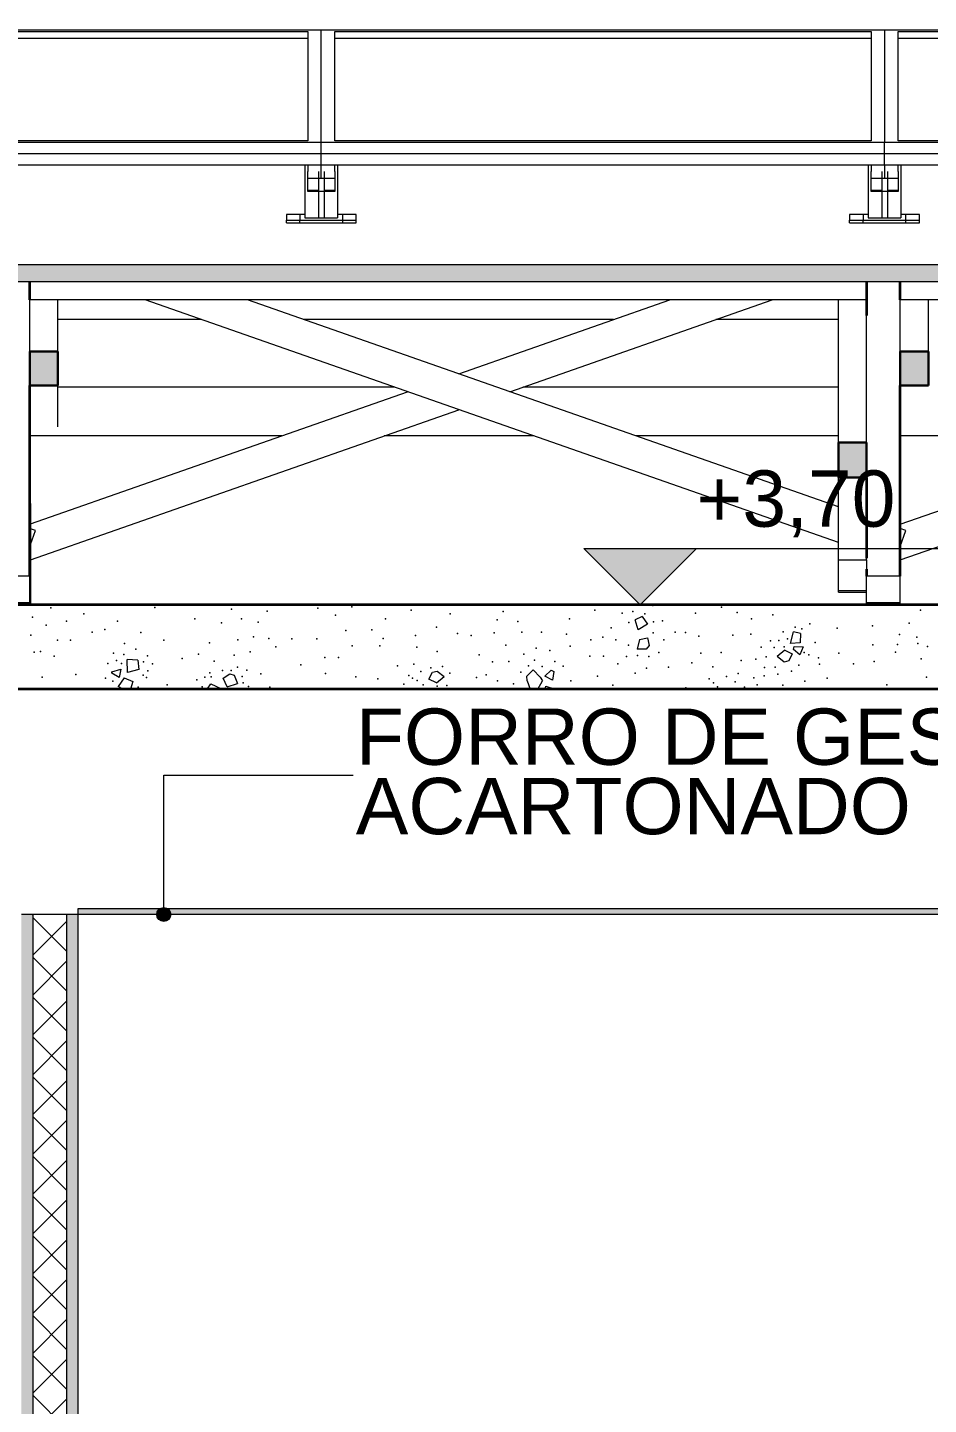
# Model space of a CAD drawing. Header units: metres. Extents: x -77 to 97, y 0 to 6.
# Drawn here: x -50.601 to -49.001, y 2.28 to 4.725 of the extents above; entities that cross this region are included whole.
import ezdxf

# ---------------------------------------------------------------- set-up
doc = ezdxf.new("R2010")
doc.units = ezdxf.units.M
doc.header["$MEASUREMENT"] = 0
doc.linetypes.add('broken', pattern=[2.46944, 1.41111, -1.05833])
for name, color, linetype in [('COTAS CORTE', 7, 'Continuous'), ('FORRO.EXEC', 7, 'Continuous'), ('LAJES.EST', 7, 'Continuous'), ('NOTAS-LAYOUT.EXEC', 7, 'Continuous'), ('PAREDE CONSTRUIR', 7, 'Continuous'), ('S-BEAM-____-OTLN.IFC Model', 7, 'Continuous')]:
    doc.layers.add(name, color=color, linetype=linetype)
for name, color, linetype, lineweight, true_color in [('COTAS CORTE_Caneta_No__25', 7, 'Continuous', 13, 0x982312), ('ESTRUTURA-COB.EST_Caneta_No__16', 7, 'Continuous', 0, 0xc9c9c9), ('ESTRUTURA-COB.EST_Caneta_No__97', 7, 'Continuous', 5, 0x6b6b6b), ('S-BEAM-____-OTLN.IFC Model_Caneta_No__13', 7, 'Continuous', 0, 0xaaaaaa), ('S-BEAM-____-OTLN.IFC Model_Caneta_No__16', 7, 'Continuous', 0, 0xc9c9c9)]:
    doc.layers.add(name, color=color, linetype=linetype, lineweight=lineweight, true_color=true_color)
for name, color, linetype, lineweight in [('ESTRUTURA-COB.EST_Caneta_No__241', 7, 'Continuous', 13), ('FORRO.EXEC_Caneta_No__241', 7, 'Continuous', 13), ('LAJES.EST_Caneta_No__1', 7, 'Continuous', 35), ('LAJES.EST_Caneta_No__241', 7, 'Continuous', 13), ('LAJES.EST_Caneta_No__96', 252, 'Continuous', 0), ('NOTAS-LAYOUT.EXEC_Caneta_No__241', 7, 'Continuous', 13), ('NOTAS-LAYOUT.EXEC_Caneta_No__5', 7, 'Continuous', 15), ('PAREDE CONSTRUIR_Caneta_No__241', 7, 'Continuous', 13), ('PAREDE CONSTRUIR_Caneta_No__83', 84, 'Continuous', 0), ('S-BEAM-____-OTLN.IFC Model_Caneta_No__1', 7, 'Continuous', 35), ('S-BEAM-____-OTLN.IFC Model_Caneta_No__2', 7, 'Continuous', 30)]:
    doc.layers.add(name, color=color, linetype=linetype, lineweight=lineweight)
doc.styles.add('ESTILO_GERADO_1', font='arial.ttf')
doc.dimstyles.new('ESTILO_GERADO__5', dxfattribs={"dimtxt": 0.1, "dimasz": 0.0475, "dimexe": 0.18, "dimexo": 0.837656, "dimgap": 0, "dimtad": 1, "dimzin": 0, "dimdsep": 46, "dimtxsty": 'ESTILO_GERADO_1', "dimblk": 'ARROWHEAD_11', "dimblk1": 'ARROWHEAD_11', "dimblk2": 'ARROWHEAD_11', "dimcen": 0.09, "dimclrd": 256, "dimclre": 256, "dimclrt": 256, "dimadec": 0, "dimazin": 0, "dimtfac": 1, "dimtdec": 4, "dimtmove": 0, "dimatfit": 3, "dimfxl": 0, "dimtolj": 1, "dimtzin": 0, "dimarcsym": 0})
doc.dimstyles.new('ESTILO_GERADO__6', dxfattribs={"dimtxt": 0.1, "dimasz": 0.0475, "dimexe": 0.18, "dimexo": 1.849209, "dimgap": 0, "dimtad": 1, "dimzin": 0, "dimdsep": 46, "dimtxsty": 'ESTILO_GERADO_1', "dimblk": 'ARROWHEAD_11', "dimblk1": 'ARROWHEAD_11', "dimblk2": 'ARROWHEAD_11', "dimcen": 0.09, "dimclrd": 256, "dimclre": 256, "dimclrt": 256, "dimadec": 0, "dimazin": 0, "dimtfac": 1, "dimtdec": 4, "dimtmove": 0, "dimatfit": 3, "dimfxl": 0, "dimtolj": 1, "dimtzin": 0, "dimarcsym": 0})

# ---------------------------------------------------------------- blocks, each defined once
blk = doc.blocks.new('*X5')
at = {"layer": 'LAJES.EST_Caneta_No__241', "color": 7, "linetype": 'Continuous', "lineweight": 13}
for p, q in [((-49.5097, 3.679), (-49.5218, 3.6735)), ((-49.5164, 3.6556), (-49.5218, 3.6735)), ((-49.5097, 3.679), (-49.5002, 3.6654)), ((-49.5002, 3.6654), (-49.5164, 3.6556)), ((-49.2462, 3.6312), (-49.2411, 3.6518)), ((-49.2281, 3.649), (-49.2411, 3.6518)), ((-49.2281, 3.649), (-49.2288, 3.6323)), ((-49.5143, 3.6385), (-49.5185, 3.6214)), ((-49.5023, 3.621), (-49.5185, 3.6214)), ((-49.5143, 3.6385), (-49.4998, 3.6414)), ((-49.4971, 3.6276), (-49.5023, 3.621)), ((-49.4998, 3.6414), (-49.4971, 3.6276)), ((-49.2563, 3.6194), (-49.2699, 3.6083)), ((-49.2563, 3.6194), (-49.2429, 3.613)), ((-49.2288, 3.6323), (-49.2462, 3.6312)), ((-49.2411, 3.6207), (-49.2397, 3.6259)), ((-49.2295, 3.6111), (-49.2411, 3.6207)), ((-49.2397, 3.6259), (-49.2238, 3.6252)), ((-49.2238, 3.6252), (-49.2295, 3.6111)), ((-50.4233, 3.5799), (-50.424, 3.6026)), ((-50.405, 3.6016), (-50.424, 3.6026)), ((-50.405, 3.6016), (-50.403, 3.585)), ((-49.2573, 3.5983), (-49.2699, 3.6083)), ((-49.2491, 3.6003), (-49.2573, 3.5983)), ((-49.2429, 3.613), (-49.2491, 3.6003)), ((-50.4514, 3.5786), (-50.4511, 3.5812)), ((-50.4384, 3.571), (-50.4514, 3.5786)), ((-50.4511, 3.5812), (-50.4351, 3.5858)), ((-50.4291, 3.5705), (-50.4398, 3.5547)), ((-50.4351, 3.5858), (-50.4384, 3.571)), ((-50.4291, 3.5705), (-50.4139, 3.5637)), ((-50.403, 3.585), (-50.4233, 3.5799)), ((-50.2536, 3.5694), (-50.2419, 3.5774)), ((-50.2419, 3.5774), (-50.2338, 3.5751)), ((-50.2338, 3.5751), (-50.2279, 3.5601)), ((-49.8882, 3.5677), (-49.882, 3.5804)), ((-49.882, 3.5804), (-49.8738, 3.5824)), ((-49.8748, 3.5613), (-49.8612, 3.5724)), ((-49.8738, 3.5824), (-49.8612, 3.5724)), ((-49.7145, 3.5731), (-49.7029, 3.5843)), ((-49.7136, 3.5647), (-49.7145, 3.5731)), ((-49.7029, 3.5843), (-49.6907, 3.5717)), ((-49.6907, 3.5717), (-49.6864, 3.5647)), ((-49.6821, 3.5734), (-49.6711, 3.5836)), ((-49.669, 3.5659), (-49.6821, 3.5734)), ((-49.6711, 3.5836), (-49.6661, 3.5815)), ((-49.6661, 3.5815), (-49.669, 3.5659)), ((-50.4313, 3.55), (-50.4398, 3.5547)), ((-50.418, 3.5502), (-50.4183, 3.55)), ((-50.4139, 3.5637), (-50.418, 3.5502)), ((-50.2817, 3.55), (-50.2755, 3.5597)), ((-50.2755, 3.5597), (-50.2565, 3.5509)), ((-50.2565, 3.5509), (-50.2572, 3.55)), ((-50.2461, 3.5545), (-50.2536, 3.5694)), ((-50.2461, 3.5545), (-50.2279, 3.5601)), ((-49.8748, 3.5613), (-49.8882, 3.5677)), ((-49.7136, 3.5647), (-49.7083, 3.55)), ((-49.6949, 3.55), (-49.6864, 3.5647)), ((-49.682, 3.55), (-49.6804, 3.5556)), ((-49.6804, 3.5556), (-49.6639, 3.55))]:
    blk.add_line(p, q, dxfattribs=at)
for p in [(-50.5595, 3.6944), (-50.3746, 3.6951), (-50.2388, 3.6924), (-50.2006, 3.6996), (-50.0854, 3.694), (-50.0253, 3.6966), (-49.8069, 3.6997), (-49.4904, 3.6987), (-49.455, 3.6992), (-49.3684, 3.696), (-49.2953, 3.6991), (-49.2124, 3.6996), (-50.5923, 3.6779), (-50.5316, 3.6711), (-50.5009, 3.6838), (-50.4413, 3.6707), (-50.3037, 3.6748), (-50.2564, 3.6677), (-50.2209, 3.6753), (-50.1916, 3.6691), (-50.1756, 3.6884), (-50.0541, 3.6816), (-49.9654, 3.6748), (-49.9199, 3.6905), (-49.8507, 3.6839), (-49.7668, 3.673), (-49.7566, 3.6878), (-49.7305, 3.6702), (-49.6388, 3.6748), (-49.5933, 3.6905), (-49.5453, 3.6853), (-49.5334, 3.6687), (-49.5263, 3.6878), (-49.5047, 3.6838), (-49.4896, 3.6696), (-49.4734, 3.6714), (-49.4151, 3.685), (-49.3406, 3.686), (-49.3156, 3.6748), (-49.2774, 3.682), (-49.0352, 3.6676), (-49.0152, 3.6906), (-50.5952, 3.6459), (-50.5677, 3.664), (-50.4862, 3.6512), (-50.4639, 3.656), (-50.3994, 3.6505), (-50.0358, 3.6542), (-49.9894, 3.6557), (-49.9122, 3.6452), (-49.8746, 3.6605), (-49.8372, 3.6491), (-49.8129, 3.6453), (-49.7724, 3.6499), (-49.7232, 3.6514), (-49.6884, 3.6515), (-49.6436, 3.6481), (-49.5648, 3.6593), (-49.4898, 3.6499), (-49.4507, 3.6512), (-49.4327, 3.6505), (-49.4087, 3.644), (-49.3486, 3.6461), (-49.3165, 3.6478), (-49.259, 3.6519), (-49.2381, 3.6604), (-49.226, 3.6573), (-49.2117, 3.666), (-49.163, 3.6582), (-49.1006, 3.6629), (-49.0528, 3.6474), (-50.5479, 3.637), (-50.5243, 3.6369), (-50.4286, 3.631), (-50.4084, 3.621), (-50.3588, 3.6369), (-50.2776, 3.6327), (-50.2272, 3.6377), (-50.1995, 3.643), (-50.1726, 3.6401), (-50.1597, 3.6251), (-50.1316, 3.6397), (-50.087, 3.6397), (-50.0244, 3.6271), (-49.9756, 3.6271), (-49.9696, 3.6403), (-49.9096, 3.6248), (-49.7516, 3.6283), (-49.6977, 3.6227), (-49.6733, 3.619), (-49.6371, 3.6266), (-49.6007, 3.6376), (-49.5794, 3.6424), (-49.556, 3.6378), (-49.5339, 3.6282), (-49.4709, 3.6378), (-49.2983, 3.6248), (-49.2815, 3.6357), (-49.275, 3.6241), (-49.2671, 3.6364), (-49.2574, 3.6254), (-49.2515, 3.6397), (-49.2022, 3.6331), (-49.1002, 3.6288), (-49.0559, 3.6296), (-49.0221, 3.6424), (-49.0203, 3.6315), (-49.0027, 3.6261), (-50.5893, 3.6161), (-50.5779, 3.6171), (-50.5534, 3.6089), (-50.4583, 3.5959), (-50.448, 3.6139), (-50.443, 3.6009), (-50.434, 3.5957), (-50.4301, 3.6119), (-50.3948, 3.5987), (-50.388, 3.6096), (-50.3792, 3.5953), (-50.3262, 3.6044), (-50.2972, 3.6121), (-50.2697, 3.6), (-50.2338, 3.6105), (-50.2055, 3.6165), (-50.0728, 3.6062), (-50.0489, 3.6064), (-49.9147, 3.5948), (-49.8738, 3.617), (-49.7991, 3.6109), (-49.7754, 3.5989), (-49.7463, 3.5994), (-49.7198, 3.6123), (-49.7005, 3.6018), (-49.6648, 3.5992), (-49.6023, 3.6085), (-49.5781, 3.6087), (-49.5527, 3.5953), (-49.5375, 3.6082), (-49.5179, 3.6102), (-49.4975, 3.6083), (-49.48, 3.6152), (-49.4213, 3.5967), (-49.4054, 3.6142), (-49.3694, 3.6151), (-49.334, 3.6013), (-49.3079, 3.6033), (-49.2893, 3.6073), (-49.2219, 3.6151), (-49.2138, 3.6111), (-49.1963, 3.6057), (-49.1944, 3.5948), (-49.1605, 3.6142), (-49.1342, 3.595), (-49.0975, 3.5993), (-49.0599, 3.6159), (-49.0143, 3.6041), (-50.5751, 3.5717), (-50.5153, 3.5762), (-50.3957, 3.5749), (-50.3896, 3.571), (-50.3874, 3.5825), (-50.286, 3.5715), (-50.2771, 3.579), (-50.2748, 3.5722), (-50.2544, 3.5831), (-50.239, 3.5831), (-50.2282, 3.5894), (-50.2197, 3.5726), (-50.2116, 3.584), (-50.1866, 3.5771), (-50.1155, 3.5932), (-50.0716, 3.578), (-50.0177, 3.5718), (-49.9439, 3.5915), (-49.9241, 3.5746), (-49.9028, 3.5816), (-49.8847, 3.5879), (-49.8641, 3.5906), (-49.8511, 3.5788), (-49.8036, 3.571), (-49.7867, 3.5754), (-49.7252, 3.5804), (-49.7112, 3.5918), (-49.6872, 3.5904), (-49.6495, 3.5908), (-49.5886, 3.5733), (-49.5219, 3.5785), (-49.5017, 3.5877), (-49.4629, 3.5892), (-49.3842, 3.5899), (-49.36, 3.5728), (-49.3393, 3.5779), (-49.3111, 3.5703), (-49.2927, 3.5738), (-49.2924, 3.5889), (-49.2731, 3.5895), (-49.2687, 3.5769), (-49.2446, 3.582), (-49.2316, 3.5925), (-49.0049, 3.5712), (-50.4623, 3.5695), (-50.4493, 3.5641), (-50.4047, 3.5536), (-50.3821, 3.5501), (-50.3532, 3.558), (-50.3026, 3.5501), (-50.3005, 3.5668), (-50.2905, 3.5543), (-50.2182, 3.5615), (-50.2086, 3.5546), (-50.1706, 3.5535), (-50.1316, 3.5502), (-49.9791, 3.5684), (-49.9326, 3.5592), (-49.9173, 3.5696), (-49.9092, 3.5656), (-49.8982, 3.5579), (-49.8737, 3.5553), (-49.8561, 3.5566), (-49.7666, 3.5651), (-49.7379, 3.5598), (-49.6524, 3.5512), (-49.6359, 3.5652), (-49.5614, 3.5575), (-49.4739, 3.551), (-49.4317, 3.5523), (-49.3907, 3.5684), (-49.3831, 3.5614), (-49.3758, 3.5542), (-49.3445, 3.5632), (-49.3279, 3.5538), (-49.3052, 3.5578), (-49.2599, 3.5572), (-49.2206, 3.5643), (-49.1813, 3.5696), (-49.075, 3.5579)]:
    blk.add_point(p, dxfattribs=at)
blk = doc.blocks.new('*D20')
at = {"layer": 'COTAS CORTE_Caneta_No__25', "linetype": 'Continuous', "lineweight": 13, "true_color": 0x982312}
for points in [[(-43.7841, 3.55), (-43.7832, 3.5452), (-43.7804, 3.5412), (-43.7764, 3.5385), (-43.7716, 3.5375), (-43.7668, 3.5385), (-43.7628, 3.5412), (-43.7601, 3.5452), (-43.7591, 3.55), (-43.7601, 3.5548), (-43.7628, 3.5588), (-43.7668, 3.5615), (-43.7716, 3.5625), (-43.7764, 3.5615), (-43.7804, 3.5588), (-43.7832, 3.5548)], [(-43.7841, 3.16), (-43.7832, 3.1552), (-43.7804, 3.1512), (-43.7764, 3.1485), (-43.7716, 3.1475), (-43.7668, 3.1485), (-43.7628, 3.1512), (-43.7601, 3.1552), (-43.7591, 3.16), (-43.7601, 3.1648), (-43.7628, 3.1688), (-43.7668, 3.1715), (-43.7716, 3.1725), (-43.7764, 3.1715), (-43.7804, 3.1688), (-43.7832, 3.1648)], [(-43.7841, 3.15), (-43.7832, 3.1452), (-43.7804, 3.1412), (-43.7764, 3.1385), (-43.7716, 3.1375), (-43.7668, 3.1385), (-43.7628, 3.1412), (-43.7601, 3.1452), (-43.7591, 3.15), (-43.7601, 3.1548), (-43.7628, 3.1588), (-43.7668, 3.1615), (-43.7716, 3.1625), (-43.7764, 3.1615), (-43.7804, 3.1588), (-43.7832, 3.1548)]]:
    blk.add_hatch(color=24, dxfattribs=at).paths.add_polyline_path(points)
at = {"layer": 'COTAS CORTE_Caneta_No__25', "color": 24, "linetype": 'Continuous', "lineweight": 13, "true_color": 0x982312}
for p, q in [((-43.7841, 3.55), (-44.6093, 3.55)), ((-43.7247, 3.55), (-43.7591, 3.55)), ((-43.7716, 3.1725), (-43.7716, 3.5375)), ((-43.7841, 3.16), (-44.6093, 3.16)), ((-43.7247, 3.16), (-43.7591, 3.16))]:
    blk.add_line(p, q, dxfattribs=at)
for centre in [(-43.7716, 3.55), (-43.7716, 3.16)]:
    blk.add_circle(centre, 0.0125, dxfattribs=at)
at = {"layer": 'COTAS CORTE_Caneta_No__25', "color": 24, "lineweight": 13, "true_color": 0x982312, "insert": (-43.7916, 3.2215), "char_height": 0.1, "attachment_point": 7, "rotation": 90, "style": 'ESTILO_GERADO_1'}
blk.add_mtext('\\A1;{\\pql;\\fArial|b0|i0|c0|p0;\\W1.000000;0,39}', dxfattribs=at)
blk = doc.blocks.new('ARROWHEAD_11')
at = {"color": 0, "linetype": 'Continuous', "lineweight": 0}
blk.add_line((0, 0), (-1, 0), dxfattribs=at)
at = {"color": 0, "linetype": 'Continuous', "lineweight": 0, "const_width": 0.25, "flags": 128}
blk.add_lwpolyline([(-0.125, 0, 1), (0.125, 0, 1)], format="xyb", close=True, dxfattribs=at)
blk = doc.blocks.new('*D21')
at = {"layer": 'COTAS CORTE_Caneta_No__25', "linetype": 'Continuous', "lineweight": 13, "true_color": 0x982312}
for points in [[(-43.7841, 3.7), (-43.7832, 3.6952), (-43.7804, 3.6912), (-43.7764, 3.6885), (-43.7716, 3.6875), (-43.7668, 3.6885), (-43.7628, 3.6912), (-43.7601, 3.6952), (-43.7591, 3.7), (-43.7601, 3.7048), (-43.7628, 3.7088), (-43.7668, 3.7115), (-43.7716, 3.7125), (-43.7764, 3.7115), (-43.7804, 3.7088), (-43.7832, 3.7048)], [(-43.7841, 3.55), (-43.7832, 3.5452), (-43.7804, 3.5412), (-43.7764, 3.5385), (-43.7716, 3.5375), (-43.7668, 3.5385), (-43.7628, 3.5412), (-43.7601, 3.5452), (-43.7591, 3.55), (-43.7601, 3.5548), (-43.7628, 3.5588), (-43.7668, 3.5615), (-43.7716, 3.5625), (-43.7764, 3.5615), (-43.7804, 3.5588), (-43.7832, 3.5548)]]:
    blk.add_hatch(color=24, dxfattribs=at).paths.add_polyline_path(points)
at = {"layer": 'COTAS CORTE_Caneta_No__25', "color": 24, "linetype": 'Continuous', "lineweight": 13, "true_color": 0x982312}
for p, q in [((-43.7841, 3.7), (-44.6093, 3.7)), ((-43.7247, 3.7), (-43.7591, 3.7)), ((-43.7716, 3.5625), (-43.7716, 3.6875)), ((-43.7841, 3.55), (-44.6093, 3.55)), ((-43.7247, 3.55), (-43.7591, 3.55))]:
    blk.add_line(p, q, dxfattribs=at)
for centre in [(-43.7716, 3.7), (-43.7716, 3.55)]:
    blk.add_circle(centre, 0.0125, dxfattribs=at)
blk = doc.blocks.new('*D23')
at = {"layer": 'COTAS CORTE_Caneta_No__25', "linetype": 'Continuous', "lineweight": 13, "true_color": 0x982312}
for points in [[(-51.3896, 3.7), (-51.3887, 3.6952), (-51.386, 3.6912), (-51.3819, 3.6885), (-51.3771, 3.6875), (-51.3724, 3.6885), (-51.3683, 3.6912), (-51.3656, 3.6952), (-51.3646, 3.7), (-51.3656, 3.7048), (-51.3683, 3.7088), (-51.3724, 3.7115), (-51.3771, 3.7125), (-51.3819, 3.7115), (-51.386, 3.7088), (-51.3887, 3.7048)], [(-51.3896, 0), (-51.3887, -0.0048), (-51.386, -0.0088), (-51.3819, -0.0115), (-51.3771, -0.0125), (-51.3724, -0.0115), (-51.3683, -0.0088), (-51.3656, -0.0048), (-51.3646, 0), (-51.3656, 0.0048), (-51.3683, 0.0088), (-51.3724, 0.0115), (-51.3771, 0.0125), (-51.3819, 0.0115), (-51.386, 0.0088), (-51.3887, 0.0048)]]:
    blk.add_hatch(color=24, dxfattribs=at).paths.add_polyline_path(points)
at = {"layer": 'COTAS CORTE_Caneta_No__25', "color": 24, "linetype": 'Continuous', "lineweight": 13, "true_color": 0x982312}
for p, q in [((-51.3896, 3.7), (-51.424, 3.7)), ((-49.5279, 3.7), (-51.3646, 3.7)), ((-51.3771, 0.0125), (-51.3771, 3.6875)), ((-51.3896, 0), (-53.2264, 0)), ((-51.3303, 0), (-51.3646, 0)), ((-51.3771, -0.025), (-51.3771, -0.0125))]:
    blk.add_line(p, q, dxfattribs=at)
for centre in [(-51.3771, 3.7), (-51.3771, 0)]:
    blk.add_circle(centre, 0.0125, dxfattribs=at)
at = {"layer": 'COTAS CORTE_Caneta_No__25', "color": 24, "lineweight": 13, "true_color": 0x982312, "insert": (-51.3971, 1.7165), "char_height": 0.1, "attachment_point": 7, "rotation": 90, "style": 'ESTILO_GERADO_1'}
blk.add_mtext('\\A1;{\\pql;\\fArial|b0|i0|c0|p0;\\W1.000000;3,70}', dxfattribs=at)
blk = doc.blocks.new('*D24')
at = {"layer": 'COTAS CORTE_Caneta_No__25', "linetype": 'Continuous', "lineweight": 13, "true_color": 0x982312}
for points in [[(-51.3896, 4.7), (-51.3887, 4.6952), (-51.386, 4.6912), (-51.3819, 4.6885), (-51.3771, 4.6875), (-51.3724, 4.6885), (-51.3683, 4.6912), (-51.3656, 4.6952), (-51.3646, 4.7), (-51.3656, 4.7048), (-51.3683, 4.7088), (-51.3724, 4.7115), (-51.3771, 4.7125), (-51.3819, 4.7115), (-51.386, 4.7088), (-51.3887, 4.7048)], [(-51.3896, 3.7), (-51.3887, 3.6952), (-51.386, 3.6912), (-51.3819, 3.6885), (-51.3771, 3.6875), (-51.3724, 3.6885), (-51.3683, 3.6912), (-51.3656, 3.6952), (-51.3646, 3.7), (-51.3656, 3.7048), (-51.3683, 3.7088), (-51.3724, 3.7115), (-51.3771, 3.7125), (-51.3819, 3.7115), (-51.386, 3.7088), (-51.3887, 3.7048)]]:
    blk.add_hatch(color=24, dxfattribs=at).paths.add_polyline_path(points)
at = {"layer": 'COTAS CORTE_Caneta_No__25', "color": 24, "linetype": 'Continuous', "lineweight": 13, "true_color": 0x982312}
for p, q in [((-51.3771, 4.7125), (-51.3771, 4.725)), ((-51.3896, 4.7), (-53.2264, 4.7)), ((-51.3303, 4.7), (-51.3646, 4.7)), ((-51.3771, 3.7125), (-51.3771, 4.6875)), ((-51.3896, 3.7), (-51.424, 3.7)), ((-49.5279, 3.7), (-51.3646, 3.7))]:
    blk.add_line(p, q, dxfattribs=at)
for centre in [(-51.3771, 4.7), (-51.3771, 3.7)]:
    blk.add_circle(centre, 0.0125, dxfattribs=at)
at = {"layer": 'COTAS CORTE_Caneta_No__25', "color": 24, "lineweight": 13, "true_color": 0x982312, "insert": (-51.3971, 4.0665), "char_height": 0.1, "attachment_point": 7, "rotation": 90, "style": 'ESTILO_GERADO_1'}
blk.add_mtext('\\A1;{\\pql;\\fArial|b0|i0|c0|p0;\\W1.000000;1,00}', dxfattribs=at)
blk = doc.blocks.new('Rótulo_5_1', base_point=(-50.359, 3.15))
at = {"layer": 'NOTAS-LAYOUT.EXEC', "linetype": 'Continuous', "lineweight": 0, "true_color": 0x000000}
blk.add_hatch(color=18, dxfattribs=at).paths.add_polyline_path([(-50.3715, 3.15), (-50.3705, 3.1452), (-50.3678, 3.1412), (-50.3638, 3.1385), (-50.359, 3.1375), (-50.3542, 3.1385), (-50.3501, 3.1412), (-50.3474, 3.1452), (-50.3465, 3.15), (-50.3474, 3.1548), (-50.3501, 3.1588), (-50.3542, 3.1615), (-50.359, 3.1625), (-50.3638, 3.1615), (-50.3678, 3.1588), (-50.3705, 3.1548)])
at = {"layer": 'NOTAS-LAYOUT.EXEC_Caneta_No__241', "color": 7, "linetype": 'broken', "lineweight": 13}
for p, q in [((-50.359, 3.1625), (-50.359, 3.3972)), ((-50.359, 3.3972), (-50.0229, 3.3972))]:
    blk.add_line(p, q, dxfattribs=at)
at = {"layer": 'NOTAS-LAYOUT.EXEC_Caneta_No__5', "color": 7, "linetype": 'Continuous', "lineweight": 15}
blk.add_circle((-50.359, 3.15), 0.0125, dxfattribs=at)
at = {"layer": 'NOTAS-LAYOUT.EXEC_Caneta_No__241', "color": 7, "lineweight": 13, "insert": (-50.0179, 3.5158), "char_height": 0.1, "width": 1.5, "attachment_point": 1, "line_spacing_factor": 0.739094, "style": 'ESTILO_GERADO_1'}
blk.add_mtext('\\A1;{\\pql;\\pt0,241;\\fArial|b0|i0|c0|p0;\\W1.000000;FORRO DE GESSO ACARTONADO\\fArial|b0|i0|c0|p0;\\W1.000000;\\A1{\\H.66x;\\S^  ;}\\fArial|b0|i0|c0|p0;\\W1.000000;\\fArial|b0|i0|c0|p0;\\W1.000000;\\A1{\\H.66x;\\S^  ;}\\fArial|b0|i0|c0|p0;\\W1.000000;\\fArial|b0|i0|c0|p0;\\W1.000000;\\fArial|b0|i0|c0|p0;\\W1.000000;\\fArial|b0|i0|c0|p0;\\W1.000000;\\fArial|b0|i0|c0|p0;\\W1.000000;\\fArial|b0|i0|c0|p0;\\W1.000000;\\fArial|b0|i0|c0|p0;\\W1.000000;\\A1{\\H.66x;\\S^  ;}\\fArial|b0|i0|c0|p0;\\W1.000000;\\fArial|b0|i0|c0|p0;\\W1.000000;\\A1{\\H.66x;\\S^  ;}\\fArial|b0|i0|c0|p0;\\W1.000000;\\fArial|b0|i0|c0|p0;\\W1.000000;\\fArial|b0|i0|c0|p0;\\W1.000000;\\fArial|b0|i0|c0|p0;\\W1.000000;\\fArial|b0|i0|c0|p0;\\W1.000000;\\fArial|b0|i0|c0|p0;\\W1.000000;\\fArial|b0|i0|c0|p0;\\W1.000000;\\A1{\\H.66x;\\S^  ;}\\fArial|b0|i0|c0|p0;\\W1.000000;\\fArial|b0|i0|c0|p0;\\W1.000000;\\A1{\\H.66x;\\S^  ;}\\fArial|b0|i0|c0|p0;\\W1.000000;\\fArial|b0|i0|c0|p0;\\W1.000000;\\fArial|b0|i0|c0|p0;\\W1.000000;\\fArial|b0|i0|c0|p0;\\W1.000000;\\fArial|b0|i0|c0|p0;\\W1.000000;\\fArial|b0|i0|c0|p0;\\W1.000000;\\fArial|b0|i0|c0|p0;\\W1.000000;\\A1{\\H.66x;\\S^  ;}\\fArial|b0|i0|c0|p0;\\W1.000000;\\fArial|b0|i0|c0|p0;\\W1.000000;\\A1{\\H.66x;\\S^  ;}\\fArial|b0|i0|c0|p0;\\W1.000000;\\fArial|b0|i0|c0|p0;\\W1.000000;\\fArial|b0|i0|c0|p0;\\W1.000000;\\fArial|b0|i0|c0|p0;\\W1.000000;\\fArial|b0|i0|c0|p0;\\W1.000000;\\fArial|b0|i0|c0|p0;\\W1.000000;\\fArial|b0|i0|c0|p0;\\W1.000000;\\A1{\\H.66x;\\S^  ;}\\fArial|b0|i0|c0|p0;\\W1.000000;\\fArial|b0|i0|c0|p0;\\W1.000000;\\A1{\\H.66x;\\S^  ;}\\fArial|b0|i0|c0|p0;\\W1.000000;\\fArial|b0|i0|c0|p0;\\W1.000000;\\fArial|b0|i0|c0|p0;\\W1.000000;\\fArial|b0|i0|c0|p0;\\W1.000000;\\fArial|b0|i0|c0|p0;\\W1.000000;\\fArial|b0|i0|c0|p0;\\W1.000000;\\fArial|b0|i0|c0|p0;\\W1.000000;\\A1{\\H.66x;\\S^  ;}\\fArial|b0|i0|c0|p0;\\W1.000000;}', dxfattribs=at)

msp = doc.modelspace()

# ---------------------------------------------------------------- hatches: boundary and pattern name
at = {"layer": 'COTAS CORTE_Caneta_No__25', "linetype": 'Continuous', "lineweight": 13, "true_color": 0x982312}
msp.add_hatch(color=24, dxfattribs=at).paths.add_polyline_path([(-49.5132, 3.7), (-49.4132, 3.8), (-49.6132, 3.8)])
at = {"layer": 'ESTRUTURA-COB.EST_Caneta_No__97', "linetype": 'Continuous', "lineweight": 5, "true_color": 0x6b6b6b}
h = msp.add_hatch(dxfattribs=at)
h.set_pattern_fill('AR_CONC_0001', color=251, style=0, pattern_type=2)
h.set_pattern_definition([(50, (0, 0), (-0.546554, 0.0478173), [0.05715, -0.62865]), (355, (0, 0), (-0.1057303, 0.5731705), [0.04572, -0.5029218]), (100.4514, (0.04555, -0.004), (0.4408237, 0.5253533), [0.04857, -0.5342707]), (46.1842, (0, 0.1524), (-0.813237, 0.126127), [0.085725, -0.942975]), (96.6356, (0.0678, 0.1419), (0.712212, 0.742278), [0.072855, -0.801407]), (351.1842, (0, 0.1524), (0.712212, 0.742278), [0.06858, -0.754379]), (21, (0.0762, 0.1143), (-0.4548432, 0.3067956), [0.05715, -0.62865]), (326, (0.0762, 0.1143), (0.185406, 0.552564), [0.04572, -0.50292]), (71.4514, (0.1141, 0.08873), (0.6402493, 0.2457683), [0.04857, -0.53427]), (37.5, (0, 0), (0.0092658, 0.2536651), [0, -0.496824, 0, -0.51054, 0, -0.504825]), (7.5, (0, 0), (0.200459, 0.3005417), [0, -0.291084, 0, -0.485394, 0, -0.192405]), (327.5, (-0.16993, 0), (-0.4067718, 0.01718623), [0, -0.1905, 0, -0.59436, 0, -0.78867]), (317.5, (-0.24613, 0), (0.4443875, 0.0762795), [0, -0.24765, 0, -0.394716, 0, -0.56007])])
h.paths.add_polyline_path([(-66.314, 4.2737), (-44.214, 4.2737), (-44.214, 4.3038), (-66.314, 4.3038)])
at = {"layer": 'FORRO.EXEC', "linetype": 'Continuous', "lineweight": 0, "true_color": 0xffffff}
msp.add_hatch(color=7, dxfattribs=at).paths.add_polyline_path([(-50.5117, 3.16), (-50.5117, 3.15), (-47.4133, 3.15), (-47.4133, 3.16)])
at = {"layer": 'PAREDE CONSTRUIR', "linetype": 'Continuous', "lineweight": 0, "true_color": 0xffffff}
for points in [[(-50.6117, 0), (-50.5917, 0), (-50.5917, 3.15), (-50.6117, 3.15)], [(-50.5317, 0), (-50.5117, 0), (-50.5117, 3.15), (-50.5317, 3.15)]]:
    msp.add_hatch(color=7, dxfattribs=at).paths.add_polyline_path(points)
at = {"layer": 'PAREDE CONSTRUIR_Caneta_No__83', "linetype": 'Continuous', "lineweight": 0}
h = msp.add_hatch(dxfattribs=at)
h.set_pattern_fill('Placomur_0001', color=84, style=0, pattern_type=2)
h.set_pattern_definition([(45, (0, 0), (-0.03535534, 0.03535534), []), (135, (0, 0), (0.03535534, 0.03535534), [])])
h.paths.add_polyline_path([(-50.5917, 3.15), (-50.5917, 0), (-50.5317, 0), (-50.5317, 3.15)])
at = {"layer": 'S-BEAM-____-OTLN.IFC Model', "linetype": 'Continuous', "lineweight": 0, "true_color": 0x000000}
for points in [[(-50.5469, 4.1496), (-50.5969, 4.1496), (-50.5969, 4.0893), (-50.5469, 4.0893)], [(-49.0012, 4.1496), (-49.0512, 4.1496), (-49.0512, 4.0893), (-49.0012, 4.0893)], [(-49.1612, 3.9262), (-49.1112, 3.9262), (-49.1112, 3.9884), (-49.1612, 3.9884)]]:
    msp.add_hatch(color=18, dxfattribs=at).paths.add_polyline_path(points)

# ---------------------------------------------------------------- linework, layer by layer
at = {"layer": 'COTAS CORTE_Caneta_No__25', "color": 24, "linetype": 'Continuous', "lineweight": 13, "true_color": 0x982312}
for p, q in [((-49.5132, 3.7), (-49.6132, 3.8)), ((-49.6132, 3.8), (-49.4132, 3.8)), ((-49.4132, 3.8), (-49.5132, 3.7)), ((-49.4132, 3.8), (-48.8662, 3.8)), ((-49.5132, 3.7), (-49.5882, 3.7)), ((-49.5132, 3.7), (-47.664, 3.7))]:
    msp.add_line(p, q, dxfattribs=at)
at = {"layer": 'ESTRUTURA-COB.EST_Caneta_No__16', "color": 9, "linetype": 'Continuous', "lineweight": 0, "true_color": 0xc9c9c9}
for p, q in [((-50.1491, 4), (-50.5969, 4)), ((-49.7029, 4), (-49.9676, 4)), ((-49.1612, 4), (-49.5214, 4)), ((-48.6034, 4), (-49.0512, 4))]:
    msp.add_line(p, q, dxfattribs=at)
at = {"layer": 'ESTRUTURA-COB.EST_Caneta_No__241', "color": 7, "linetype": 'Continuous', "lineweight": 13}
for p, q in [((-44.369, 4.3038), (-66.314, 4.3038)), ((-44.214, 4.2737), (-66.314, 4.2737))]:
    msp.add_line(p, q, dxfattribs=at)
at = {"layer": 'FORRO.EXEC_Caneta_No__241', "color": 7, "linetype": 'Continuous', "lineweight": 13}
for p, q in [((-50.5117, 3.16), (-50.5117, 3.15)), ((-47.4133, 3.16), (-50.5117, 3.16)), ((-47.4133, 3.15), (-50.5117, 3.15))]:
    msp.add_line(p, q, dxfattribs=at)
at = {"layer": 'LAJES.EST_Caneta_No__1', "color": 7, "linetype": 'Continuous', "lineweight": 35}
for p, q in [((-44.214, 3.7), (-66.314, 3.7)), ((-44.214, 3.55), (-53.814, 3.55))]:
    msp.add_line(p, q, dxfattribs=at)
at = {"layer": 'LAJES.EST_Caneta_No__96', "color": 252, "linetype": 'Continuous', "lineweight": 0}
for p, q in [((-50.0792, 4.7203), (-51.0792, 4.7203)), ((-49.0792, 4.7203), (-50.0792, 4.7203)), ((-50.0792, 4.5213), (-50.0792, 4.7203)), ((-48.0792, 4.7203), (-49.0792, 4.7203)), ((-49.0792, 4.7203), (-49.0792, 4.5213)), ((-51.0552, 4.7179), (-50.1032, 4.7179)), ((-50.1032, 4.7055), (-51.0552, 4.7055)), ((-50.1032, 4.7179), (-50.1032, 4.5237)), ((-50.0552, 4.5237), (-50.0552, 4.7179)), ((-50.0552, 4.7179), (-49.1032, 4.7179)), ((-49.1032, 4.7055), (-50.0552, 4.7055)), ((-49.1032, 4.7179), (-49.1032, 4.5237)), ((-49.0552, 4.5237), (-49.0552, 4.7179)), ((-49.0552, 4.7179), (-48.1032, 4.7179)), ((-48.1032, 4.7055), (-49.0552, 4.7055)), ((-50.1032, 4.5237), (-51.0552, 4.5237)), ((-49.1032, 4.5237), (-50.0552, 4.5237)), ((-48.1032, 4.5237), (-49.0552, 4.5237)), ((-51.0792, 4.5213), (-50.0792, 4.5213)), ((-51.0792, 4.5014), (-50.0792, 4.5014)), ((-50.0792, 4.5213), (-49.0792, 4.5213)), ((-50.0792, 4.5014), (-50.0792, 4.5213)), ((-50.0792, 4.5014), (-49.0792, 4.5014)), ((-50.0792, 4.4815), (-50.0792, 4.5014)), ((-49.0792, 4.5213), (-48.0792, 4.5213)), ((-49.0792, 4.5014), (-49.0792, 4.5213)), ((-49.0792, 4.4815), (-49.0792, 4.5014)), ((-49.0792, 4.5014), (-48.0792, 4.5014)), ((-51.0552, 4.4815), (-50.1032, 4.4815)), ((-50.1082, 4.4815), (-50.1082, 4.4784)), ((-50.1082, 4.4784), (-50.1082, 4.4696)), ((-50.1032, 4.4815), (-50.0792, 4.4815)), ((-50.1032, 4.4815), (-50.1032, 4.4696)), ((-50.0792, 4.4815), (-50.0552, 4.4815)), ((-50.0792, 4.4576), (-50.0792, 4.4815)), ((-50.0552, 4.4815), (-49.1032, 4.4815)), ((-50.0552, 4.4696), (-50.0552, 4.4815)), ((-50.0502, 4.4815), (-50.0502, 4.4784)), ((-50.0502, 4.4784), (-50.0502, 4.4696)), ((-49.1082, 4.4815), (-49.1082, 4.4784)), ((-49.1082, 4.4784), (-49.1082, 4.4696)), ((-49.1032, 4.4815), (-49.0792, 4.4815)), ((-49.1032, 4.4815), (-49.1032, 4.4696)), ((-49.0792, 4.4815), (-49.0552, 4.4815)), ((-49.0792, 4.4815), (-49.0792, 4.4576)), ((-49.0552, 4.4815), (-48.1032, 4.4815)), ((-49.0552, 4.4696), (-49.0552, 4.4815)), ((-49.0502, 4.4815), (-49.0502, 4.4784)), ((-49.0502, 4.4784), (-49.0502, 4.4696)), ((-50.1082, 4.4696), (-50.1082, 4.387)), ((-50.1032, 4.4576), (-50.1032, 4.4696)), ((-50.1032, 4.4576), (-50.0842, 4.4576)), ((-50.1032, 4.4337), (-50.1032, 4.4576)), ((-50.0842, 4.4696), (-50.0842, 4.4576)), ((-50.0842, 4.4576), (-50.0842, 4.4337)), ((-50.0842, 4.4576), (-50.0792, 4.4576)), ((-50.0792, 4.4576), (-50.0742, 4.4576)), ((-50.0742, 4.4696), (-50.0742, 4.4576)), ((-50.0742, 4.4576), (-50.0552, 4.4576)), ((-50.0742, 4.4576), (-50.0742, 4.4337)), ((-50.0552, 4.4696), (-50.0552, 4.4576)), ((-50.0552, 4.4576), (-50.0552, 4.4337)), ((-50.0502, 4.4696), (-50.0502, 4.387)), ((-49.1082, 4.4696), (-49.1082, 4.387)), ((-49.1032, 4.4576), (-49.1032, 4.4696)), ((-49.1032, 4.4576), (-49.0842, 4.4576)), ((-49.1032, 4.4337), (-49.1032, 4.4576)), ((-49.0842, 4.4696), (-49.0842, 4.4576)), ((-49.0842, 4.4576), (-49.0792, 4.4576)), ((-49.0842, 4.4576), (-49.0842, 4.4337)), ((-49.0792, 4.4576), (-49.0742, 4.4576)), ((-49.0742, 4.4696), (-49.0742, 4.4576)), ((-49.0742, 4.4576), (-49.0742, 4.4337)), ((-49.0742, 4.4576), (-49.0552, 4.4576)), ((-49.0552, 4.4696), (-49.0552, 4.4576)), ((-49.0552, 4.4576), (-49.0552, 4.4337)), ((-49.0502, 4.4696), (-49.0502, 4.387)), ((-50.1032, 4.4361), (-50.0842, 4.4361)), ((-50.0792, 4.4337), (-50.1032, 4.4337)), ((-50.0842, 4.4337), (-50.0842, 4.387)), ((-50.0552, 4.4337), (-50.0792, 4.4337)), ((-50.0742, 4.4361), (-50.0552, 4.4361)), ((-50.0742, 4.4337), (-50.0742, 4.387)), ((-49.1032, 4.4361), (-49.0842, 4.4361)), ((-49.0792, 4.4337), (-49.1032, 4.4337)), ((-49.0842, 4.4337), (-49.0842, 4.387)), ((-49.0552, 4.4337), (-49.0792, 4.4337)), ((-49.0742, 4.4361), (-49.0552, 4.4361)), ((-49.0742, 4.4337), (-49.0742, 4.387)), ((-50.1082, 4.3931), (-50.1412, 4.3931)), ((-50.1412, 4.3931), (-50.1412, 4.3832)), ((-50.1412, 4.3832), (-50.0412, 4.3832)), ((-50.1412, 4.3782), (-50.1412, 4.3832)), ((-50.1412, 4.3782), (-50.0412, 4.3782)), ((-50.1172, 4.3931), (-50.1172, 4.3832)), ((-50.1172, 4.3782), (-50.1172, 4.3832)), ((-50.1082, 4.387), (-50.0742, 4.387)), ((-50.0742, 4.387), (-50.0502, 4.387)), ((-50.0412, 4.3931), (-50.0502, 4.3931)), ((-50.0172, 4.3931), (-50.0412, 4.3931)), ((-50.0412, 4.3832), (-50.0412, 4.3931)), ((-50.0412, 4.3832), (-50.0172, 4.3832)), ((-50.0412, 4.3782), (-50.0412, 4.3832)), ((-50.0412, 4.3782), (-50.0172, 4.3782)), ((-50.0172, 4.3832), (-50.0172, 4.3931)), ((-50.0172, 4.3782), (-50.0172, 4.3832)), ((-49.1172, 4.3931), (-49.1412, 4.3931)), ((-49.1412, 4.3931), (-49.1412, 4.3832)), ((-49.1412, 4.3832), (-49.1172, 4.3832)), ((-49.1412, 4.3782), (-49.1412, 4.3832)), ((-49.1412, 4.3782), (-49.1172, 4.3782)), ((-49.1082, 4.3931), (-49.1172, 4.3931)), ((-49.1172, 4.3931), (-49.1172, 4.3832)), ((-49.1172, 4.3832), (-49.0172, 4.3832)), ((-49.1172, 4.3782), (-49.1172, 4.3832)), ((-49.1172, 4.3782), (-49.0172, 4.3782)), ((-49.1082, 4.387), (-49.0842, 4.387)), ((-49.0842, 4.387), (-49.0502, 4.387)), ((-49.0172, 4.3931), (-49.0502, 4.3931)), ((-49.0412, 4.3832), (-49.0412, 4.3931)), ((-49.0412, 4.3782), (-49.0412, 4.3832)), ((-49.0172, 4.3832), (-49.0172, 4.3931)), ((-49.0172, 4.3782), (-49.0172, 4.3832))]:
    msp.add_line(p, q, dxfattribs=at)
at = {"layer": 'PAREDE CONSTRUIR_Caneta_No__241', "color": 7, "linetype": 'Continuous', "lineweight": 13}
for p, q in [((-50.5969, 3.88), (-50.5957, 3.88)), ((-50.5957, 3.88), (-50.5957, 3.7)), ((-50.5917, 3.15), (-50.5917, 0)), ((-50.5317, 3.15), (-50.5317, 0)), ((-50.5117, 3.15), (-50.5117, 1))]:
    msp.add_line(p, q, dxfattribs=at)
at = {"layer": 'PAREDE CONSTRUIR_Caneta_No__241', "color": 7, "linetype": 'Continuous', "lineweight": 13, "flags": 128}
msp.add_lwpolyline([(-50.5117, 3.15), (-50.5317, 3.15), (-50.5917, 3.15), (-50.6117, 3.15)], dxfattribs=at)
at = {"layer": 'S-BEAM-____-OTLN.IFC Model_Caneta_No__1', "color": 7, "linetype": 'Continuous', "lineweight": 35}
for p, q in [((-50.5969, 4.2413), (-50.5969, 4.2737)), ((-49.1112, 4.2737), (-49.1112, 4.2136)), ((-49.0512, 4.2413), (-49.0512, 4.2737)), ((-50.5969, 3.7508), (-50.5969, 4.0893)), ((-49.0512, 3.7508), (-49.0512, 4.0893)), ((-49.1112, 3.9262), (-49.1112, 3.7829)), ((-49.1112, 3.7632), (-49.1112, 3.7508))]:
    msp.add_line(p, q, dxfattribs=at)
at = {"layer": 'S-BEAM-____-OTLN.IFC Model_Caneta_No__13', "color": 253, "linetype": 'Continuous', "lineweight": 0, "true_color": 0xaaaaaa}
for p, q in [((-50.5969, 4.1496), (-50.5969, 4.2413)), ((-49.1112, 4.2413), (-50.5969, 4.2413)), ((-50.5469, 4.1496), (-50.5469, 4.2413)), ((-49.1612, 3.8103), (-50.3919, 4.2413)), ((-49.1612, 3.8739), (-50.2104, 4.2413)), ((-49.8352, 4.11), (-49.4601, 4.2413)), ((-49.7445, 4.0782), (-49.2786, 4.2413)), ((-49.1612, 3.9884), (-49.1612, 4.2413)), ((-49.0512, 4.1496), (-49.0512, 4.2413)), ((-47.5655, 4.2413), (-49.0512, 4.2413)), ((-49.0012, 4.1496), (-49.0012, 4.2413)), ((-49.1112, 3.9884), (-49.1112, 4.2136)), ((-50.5957, 3.8436), (-49.926, 4.0782)), ((-49.0512, 3.8432), (-48.3803, 4.0782)), ((-50.5957, 3.78), (-49.8352, 4.0464)), ((-49.0512, 3.7796), (-48.2895, 4.0464)), ((-49.1612, 3.78), (-49.1612, 3.9262)), ((-50.587, 3.8319), (-50.5957, 3.8349)), ((-50.5957, 3.807), (-50.587, 3.8319)), ((-49.0413, 3.8319), (-49.0512, 3.8354)), ((-49.0512, 3.8036), (-49.0413, 3.8319)), ((-49.1612, 3.78), (-49.1112, 3.78)), ((-49.1612, 3.7247), (-49.1612, 3.78)), ((-49.1112, 3.78), (-49.1112, 3.7829)), ((-49.1112, 3.78), (-49.1112, 3.7632)), ((-50.5969, 3.7508), (-50.6569, 3.7508)), ((-50.5969, 3.7032), (-50.5969, 3.7508)), ((-49.0512, 3.7508), (-49.1112, 3.7508)), ((-49.1112, 3.7032), (-49.1112, 3.7508)), ((-49.0512, 3.7032), (-49.0512, 3.7508)), ((-49.1112, 3.7247), (-49.1612, 3.7247)), ((-50.5969, 3.7032), (-50.6569, 3.7032)), ((-50.5969, 3.7), (-50.5969, 3.7032)), ((-49.1112, 3.7), (-49.1112, 3.7032)), ((-49.0512, 3.7032), (-49.1112, 3.7032)), ((-49.0512, 3.7), (-49.0512, 3.7032))]:
    msp.add_line(p, q, dxfattribs=at)
at = {"layer": 'S-BEAM-____-OTLN.IFC Model_Caneta_No__16', "color": 9, "linetype": 'Continuous', "lineweight": 0, "true_color": 0xc9c9c9}
for p, q in [((-50.2917, 4.2063), (-50.5469, 4.2063)), ((-49.5602, 4.2063), (-50.1102, 4.2063)), ((-49.1612, 4.2063), (-49.3787, 4.2063)), ((-50.5469, 4.0157), (-50.5469, 4.0893)), ((-49.9491, 4.0863), (-50.5469, 4.0863)), ((-49.1612, 4.0863), (-49.7213, 4.0863)), ((-49.1612, 3.7222), (-49.1612, 3.7247)), ((-49.1612, 3.7222), (-49.1112, 3.7222))]:
    msp.add_line(p, q, dxfattribs=at)
at = {"layer": 'S-BEAM-____-OTLN.IFC Model_Caneta_No__2', "color": 7, "linetype": 'Continuous', "lineweight": 30}
for p, q in [((-50.5969, 4.1496), (-50.5969, 4.0893)), ((-50.5469, 4.1496), (-50.5969, 4.1496)), ((-50.5469, 4.1496), (-50.5469, 4.0893)), ((-49.0512, 4.1496), (-49.0512, 4.0893)), ((-49.0012, 4.1496), (-49.0512, 4.1496)), ((-49.0012, 4.1496), (-49.0012, 4.0893)), ((-50.5469, 4.0893), (-50.5969, 4.0893)), ((-49.0012, 4.0893), (-49.0512, 4.0893)), ((-49.1612, 3.9884), (-49.1612, 3.9262)), ((-49.1112, 3.9884), (-49.1612, 3.9884)), ((-49.1112, 3.9884), (-49.1112, 3.9262)), ((-49.1112, 3.9262), (-49.1612, 3.9262))]:
    msp.add_line(p, q, dxfattribs=at)

# ---------------------------------------------------------------- block references
at = {"layer": 'LAJES.EST', "lineweight": 0}
msp.add_blockref('*X5', (0, 0), dxfattribs=at)
at = {"layer": 'NOTAS-LAYOUT.EXEC', "color": 7, "linetype": 'broken', "lineweight": 13}
msp.add_blockref('Rótulo_5_1', (-50.359, 3.15), dxfattribs=at)

# ---------------------------------------------------------------- texts
at = {"layer": 'COTAS CORTE_Caneta_No__25', "color": 24, "lineweight": 13, "true_color": 0x982312, "insert": (-49.4132, 3.82), "char_height": 0.1, "attachment_point": 7, "style": 'ESTILO_GERADO_1'}
msp.add_mtext('\\A1;{\\pql;\\fArial|b0|i0|c0|p0;\\W1.000000;+3,70}', dxfattribs=at)

# ---------------------------------------------------------------- dimensions: what is measured, and where the dimension line sits
at = {"layer": 'COTAS CORTE', "color": 24, "linetype": 'Continuous', "lineweight": 13, "true_color": 0x982312}
for base, p1, p2, dimstyle, picture, middle in [((-51.3771, 4.7), (-51.3117, 3.7), (-66.514, 4.7), 'ESTILO_GERADO__6', '*D24', (-51.4471, 4.196)), ((-43.7716, 3.7), (-55.264, 3.55), (-44.214, 3.7), 'ESTILO_GERADO__5', '*D21', (-43.8416, 3.842)), ((-51.3771, 3.7), (-50.5157, 0), (-51.3117, 3.7), 'ESTILO_GERADO__6', '*D23', (-51.4471, 1.846)), ((-43.7716, 3.55), (-45.7632, 3.16), (-55.264, 3.55), 'ESTILO_GERADO__5', '*D20', (-43.8416, 3.351))]:
    dim = msp.add_linear_dim(base=base, p1=p1, p2=p2, angle=90, dimstyle=dimstyle, dxfattribs=at)
    dim.commit()
    dim.dimension.update_dxf_attribs({"geometry": picture, "text_midpoint": middle, "dimtype": 160, "text_rotation": 90})

doc.saveas('drawing.dxf')
